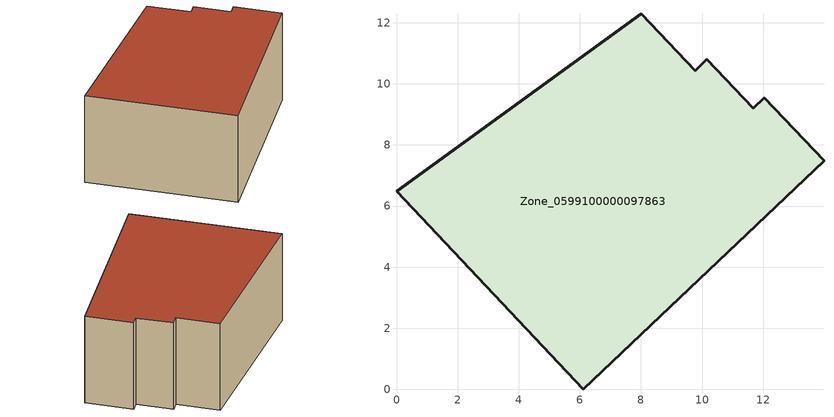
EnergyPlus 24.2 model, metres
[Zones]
Zone_0599100000097863
 floor ground (C_G): 11.67,9.2 12.04,9.55 13.99,7.48 6.11,0 0,6.48 8.01,12.3 9.77,10.43 10.16,10.8 z0
 wall outside (C_F): 9.77,10.43 8.01,12.3 0,6.48 6.11,0 13.99,7.48 12.04,9.55 11.67,9.2 10.16,10.8 9.77,10.43 z0:5.81
 roof outside (C_R): 6.11,0 13.99,7.48 12.04,9.55 11.67,9.2 10.16,10.8 9.77,10.43 8.01,12.3 0,6.48 z5.81
[BUILDING]
Pand.0599100000097863: North Axis=0; Terrain=City; Loads Convergence Tolerance Value=0.04; Temperature Convergence Tolerance Value=0.4; Solar Distribution=FullExterior; Maximum Number of Warmup Days=25; Minimum Number of Warmup Days=1
[Site:Location]
Rotterdam.The.Hague.AP_ZH_NLD Design_Conditions: Latitude=51.96; Longitude=4.45; Time Zone=1; Elevation=-4.5
[SITE:GROUNDTEMPERATURE:BUILDINGSURFACE]
18, 18, 18, 18, 18, 18, 18, 18, 18, 18, 18, 18
[MATERIAL] Thermal Absorptance=0.9; Solar Absorptance=0.7; Visible Absorptance=0.7
Name | Roughness | Thickness | Conductivity | Density | Specific Heat
G.TI.1992-2005 | MediumSmooth | 0.15 | 0.06 | 540 | 1210
F.TI.1992-2005 | Rough | 0.3 | 0.12 | 1920 | 840
R.TI.1992-2005 | MediumRough | 0.2 | 0.08 | 1500 | 1000
[CONSTRUCTION]
C_G: G.TI.1992-2005
C_F: F.TI.1992-2005
C_R: R.TI.1992-2005
[ZONE]
Zone_0599100000097863: Type=1; Multiplier=1; Ceiling Height=Autocalculate; Volume=Autocalculate; Floor Area=autocalculate; Part of Total Floor Area=Yes
[ZONEINFILTRATION:DESIGNFLOWRATE]
Infil_Zone_0599100000097863: Zone or ZoneList or Space or SpaceList=Zone_0599100000097863; Schedule=AlwaysOn; Design Flow Rate Calculation Method=Flow/Area; Flow Rate per Floor Area=0.0015; Constant Term Coefficient=1; Temperature Term Coefficient=0; Velocity Term Coefficient=0; Velocity Squared Term Coefficient=0
[HVACTEMPLATE:ZONE:IDEALLOADSAIRSYSTEM]
Zone_0599100000097863: Maximum Heating Supply Air Temperature=50; Minimum Cooling Supply Air Temperature=13; Maximum Heating Supply Air Humidity Ratio=0.0156; Minimum Cooling Supply Air Humidity Ratio=0.0077; Heating Limit=NoLimit; Cooling Limit=NoLimit; Dehumidification Control Type=ConstantSensibleHeatRatio; Cooling Sensible Heat Ratio=0.7; Dehumidification Setpoint=60; Humidification Control Type=None; Humidification Setpoint=30; Outdoor Air Method=None; Outdoor Air Flow Rate per Person=0.00944; Outdoor Air Flow Rate per Zone Floor Area=0; Outdoor Air Flow Rate per Zone=0; Demand Controlled Ventilation Type=None; Outdoor Air Economizer Type=NoEconomizer; Heat Recovery Type=None; Sensible Heat Recovery Effectiveness=0.7; Latent Heat Recovery Effectiveness=0.65
[ZONECONTROL:THERMOSTAT]
ThermostatControl_Zone_0599100000097863: Zone or ZoneList=Zone_0599100000097863; Control Type Schedule=DualSetpointControlType; Control 1=Thermostat_Zone_0599100000097863; Temperature Difference Between Cutout And Setpoint=0
[THERMOSTATSETPOINT:DUALSETPOINT]
Thermostat_Zone_0599100000097863: Heating Setpoint Temperature Schedule=HeatingSetpoint_Zone_0599100000097863; Cooling Setpoint Temperature Schedule=CoolingSetpoint_Zone_0599100000097863
[SCHEDULE:COMPACT]
HeatingSetpoint_Zone_0599100000097863: Through: 12/31, For: AllDays, Until: 24:00, 21
CoolingSetpoint_Zone_0599100000097863: Through: 12/31, For: AllDays, Until: 24:00, 24
DualSetpointControlType: Through: 12/31, For: AllDays, Until: 24:00, 4
AlwaysOn: Through: 12/31, For: AllDays, Until: 24:00, 1
